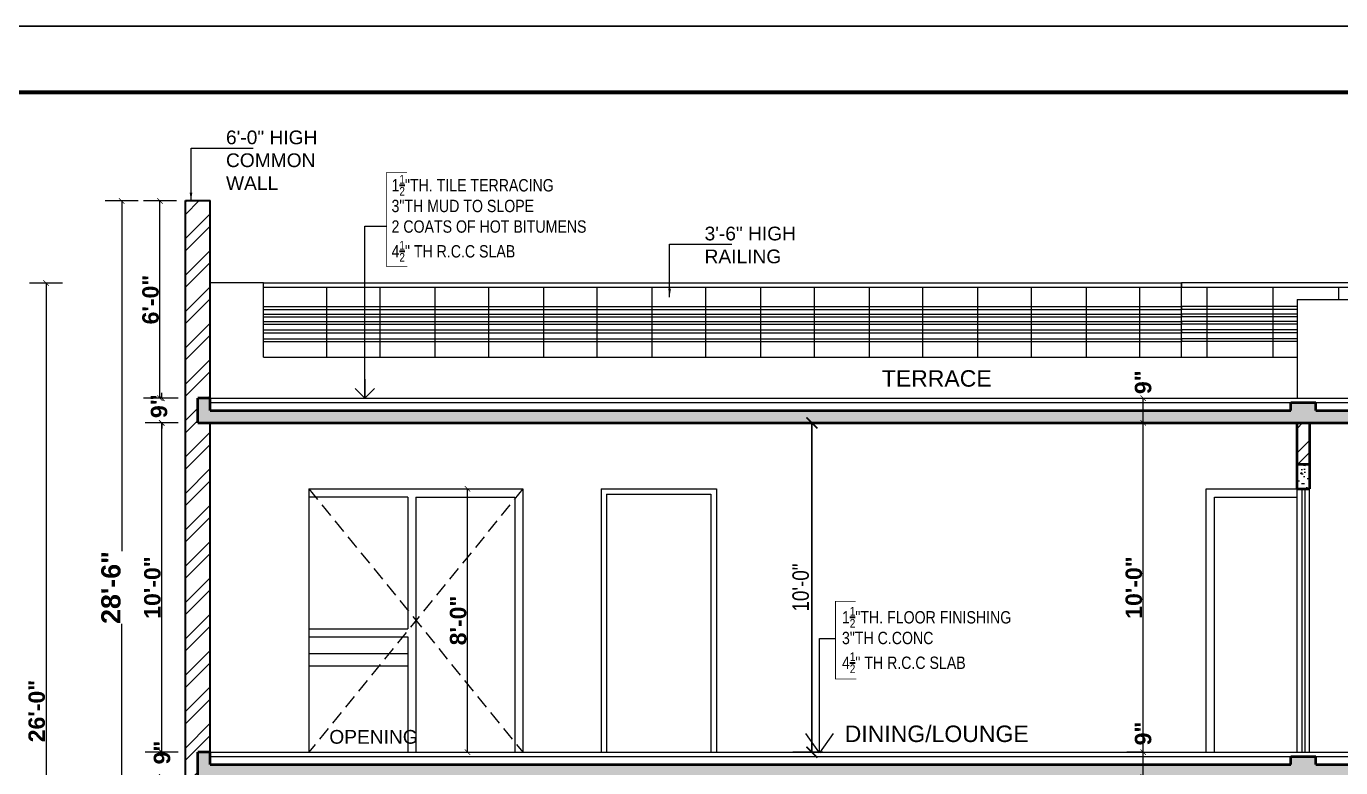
# Model space of a CAD drawing. Header units: feet. Extents: x 18471 to 30550, y -13540 to -11719.
# Drawn here: x 21426 to 21905, y -12119.7 to -11849.5 of the extents above; entities that cross this region are included whole.
import ezdxf

# ---------------------------------------------------------------- set-up
doc = ezdxf.new("R2010")
doc.units = ezdxf.units.FT
doc.header["$MEASUREMENT"] = 0
doc.header["$PDMODE"] = 2
doc.linetypes.add('DASHED', pattern=[0.75, 0.5, -0.25])
doc.layers.get('0').update_dxf_attribs({"lineweight": 30})
doc.layers.add('BLK_1_FLR_1_KITCHEN', color=4, linetype='Continuous', plot=False)
for name, color, linetype, lineweight in [('DIM', 7, 'Continuous', 18), ('DIM 01', 7, 'Continuous', 9), ('DOOR', 32, 'Continuous', 13), ('ELEVATION', 7, 'Continuous', 30), ('Flooring', 160, 'Continuous', 15), ('HATCH', 9, 'Continuous', 20), ('RAILING', 210, 'Continuous', 25), ('SLAB RCC', 1, 'Continuous', 40), ('SPECS', 7, 'Continuous', 13), ('TEXT', 7, 'Continuous', 30), ('WALL', 10, 'Continuous', 30), ('WINDOW', 150, 'Continuous', 20)]:
    doc.layers.add(name, color=color, linetype=linetype, lineweight=lineweight)
doc.styles.add('AR. TEXT 01', font='arialbd.ttf')
doc.styles.add('DIM TEXT', font='GOTHIC.TTF', dxfattribs={"height": 5})
doc.styles.add('PLUMBING', font='gbeitc.shx', dxfattribs={"height": 550})
doc.styles.get("Standard").update_dxf_attribs({"font": 'ARIALN.TTF'})
doc.styles.add('TEXT', font='arial.ttf', dxfattribs={"height": 5})
doc.dimstyles.new('DIM 50', dxfattribs={"dimtxt": 6, "dimasz": 3, "dimexe": 6, "dimexo": 4, "dimgap": 0.3125, "dimtad": 1, "dimzin": 3, "dimdsep": 46, "dimlunit": 4, "dimtxsty": 'AR. TEXT 01', "dimblk": 'DOT', "dimcen": 0.09, "dimclrd": 5, "dimclre": 5, "dimclrt": 5, "dimazin": 0, "dimtfac": 0.8, "dimtofl": 0, "dimtmove": 1, "dimatfit": 3, "dimfxl": 6, "dimfxlon": 1, "dimfrac": 1, "dimtolj": 1, "dimtzin": 0, "dimlwd": -1, "dimlwe": -1, "dimarcsym": 1})
doc.dimstyles.new('DIM STYLE', dxfattribs={"dimtxt": 5, "dimasz": 3, "dimexe": 0, "dimexo": 0, "dimgap": 1.5, "dimtad": 1, "dimdec": 4, "dimzin": 3, "dimdsep": 46, "dimlunit": 4, "dimtxsty": 'DIM TEXT', "dimblk": 'ARCHTICK', "dimcen": 0, "dimdle": 1, "dimclrd": 256, "dimclre": 253, "dimclrt": 256, "dimadec": 0, "dimazin": 0, "dimtfac": 0.75, "dimtdec": 4, "dimtofl": 0, "dimtmove": 1, "dimatfit": 3, "dimfxl": 1, "dimfrac": 1, "dimtolj": 1, "dimtzin": 0, "dimlwd": -1, "dimlwe": -1, "dimarcsym": 0})
doc.dimstyles.get("Standard").update_dxf_attribs({"dimtxt": 6, "dimasz": 4, "dimexe": 4, "dimexo": 4, "dimgap": 1, "dimtad": 1, "dimdec": 1, "dimzin": 3, "dimdsep": 46, "dimlunit": 4, "dimtxsty": 'Standard', "dimblk": 'ARCHTICK', "dimcen": 0.09, "dimadec": 0, "dimazin": 0, "dimtfac": 1.005, "dimtdec": 1, "dimtofl": 0, "dimtmove": 2, "dimatfit": 3, "dimfxl": 4, "dimfxlon": 1, "dimtolj": 1, "dimtzin": 0, "dimarcsym": 0})
doc.dimstyles.new('STANDARD$7', dxfattribs={"dimtxt": 400, "dimasz": 400, "dimexe": 50, "dimexo": 0, "dimgap": 100, "dimtad": 0, "dimdec": 0, "dimzin": 0, "dimdsep": 46, "dimtxsty": 'PLUMBING', "dimcen": 0, "dimdle": 50, "dimse1": 1, "dimse2": 1, "dimclrd": 256, "dimclre": 63, "dimclrt": 256, "dimadec": 0, "dimazin": 0, "dimtfac": 1, "dimtdec": 0, "dimtofl": 0, "dimtmove": 0, "dimatfit": 3, "dimldrblk": 'OPEN90', "dimfxl": 1, "dimtolj": 1, "dimtzin": 0, "dimlwd": -1, "dimlwe": -1, "dimarcsym": 0})
pattern_1 = [(50, (-54227.9413, 64141.6144), (7.17260183, -0.62752135), [0.75, -8.25]), (355, (-54227.941, 64141.6144), (-1.38751334, 7.52192134), [0.6, -6.6]), (100.4514445, (-54227.3436, 64141.562), (5.78508847, 6.8943999), [0.6374019, -7.0114211]), (46.1842, (-54227.941, 64143.614), (10.6724133, -1.6551928), [1.125, -12.375]), (96.635635, (-54227.052, 64143.476), (9.3466195, 9.741186), [0.9561034, -10.5171376]), (351.184164, (-54227.941, 64143.614), (9.3466195, 9.741186), [0.9, -9.9]), (21, (-54226.9413, 64143.1144), (5.96907052, -4.0261889), [0.75, -8.25]), (326, (-54226.941, 64143.1144), (2.4331533, 7.25150045), [0.6, -6.6]), (71.451445, (-54226.444, 64142.779), (8.40222377, 3.22531153), [0.6374019, -7.0114211]), (37.5, (-54227.9413, 64141.6144), (0.121598553, 3.32893854), [0, -6.52, 0, -6.7, 0, -6.625]), (7.5, (-54227.9413, 64141.6144), (2.63069537, 3.94411712), [0, -3.82, 0, -6.37, 0, -2.525]), (327.5, (-54230.1713, 64141.6144), (5.33822436, -0.22554872), [0, -2.5, 0, -7.8, 0, -10.35]), (317.5, (-54231.1713, 64141.6144), (5.8318617, 1.00104982), [0, -3.25, 0, -5.18, 0, -7.35])]

# ---------------------------------------------------------------- blocks, each defined once
blk = doc.blocks.new('_ArchTick')
at = {"color": 0, "linetype": 'ByBlock', "const_width": 0.15}
blk.add_lwpolyline([(-0.5, -0.5), (0.5, 0.5)], dxfattribs=at)
blk = doc.blocks.new('*D128')
at = {"layer": 'Defpoints', "color": 0, "transparency": 16777216}
for p in [(21391.48, -11943.07), (21411.16, -12255.07), (21433.22, -12255.07)]:
    blk.add_point(p, dxfattribs=at)
at = {"layer": 'DIM 01', "ltscale": 5, "transparency": 16777216}
for p, q in [((21427.22, -11943.07), (21439.22, -11943.07)), ((21433.22, -11943.07), (21433.22, -12255.07)), ((21427.22, -12255.07), (21439.22, -12255.07))]:
    blk.add_line(p, q, dxfattribs=at)
at = {"layer": 'DIM 01', "transparency": 16777216, "xscale": 2, "yscale": 2, "zscale": 2}
for p, rotation in [((21433.22, -11943.07), 90), ((21433.22, -12255.07), 270)]:
    blk.add_blockref('_ArchTick', p, dxfattribs=dict(at, rotation=rotation))
at = {"layer": 'DIM 01', "transparency": 16777216, "insert": (21429.85, -12099.07), "char_height": 6, "attachment_point": 5, "rotation": 90, "style": 'AR. TEXT 01'}
blk.add_mtext('\\A1;26\'-0"', dxfattribs=at)
blk = doc.blocks.new('*D336')
at = {"layer": 'Defpoints', "color": 0, "ltscale": 5, "transparency": 16777216}
for p in [(21475.39, -12114.07), (21499.99, -12114.07), (21499.99, -12123.07)]:
    blk.add_point(p, dxfattribs=at)
at = {"layer": 'DIM 01', "ltscale": 5, "transparency": 16777216}
for p, q in [((21475.39, -12114.07), (21475.39, -12112.07)), ((21481.39, -12114.07), (21469.39, -12114.07)), ((21481.39, -12123.07), (21469.39, -12123.07)), ((21475.39, -12123.07), (21475.39, -12125.07))]:
    blk.add_line(p, q, dxfattribs=at)
at = {"layer": 'DIM 01', "ltscale": 5, "transparency": 16777216, "xscale": 2, "yscale": 2, "zscale": 2}
for p, rotation in [((21475.39, -12114.07), 270), ((21475.39, -12123.07), 90)]:
    blk.add_blockref('_ArchTick', p, dxfattribs=dict(at, rotation=rotation))
at = {"layer": 'DIM 01', "ltscale": 5, "transparency": 16777216, "insert": (21475.5, -12114.19), "char_height": 6, "attachment_point": 5, "rotation": 90, "style": 'AR. TEXT 01'}
blk.add_mtext('\\A1;9"', dxfattribs=at)
blk = doc.blocks.new('*D337')
at = {"layer": 'Defpoints', "color": 0, "ltscale": 5, "transparency": 16777216}
for p in [(21475.39, -11994.07), (21499.99, -11994.07), (21499.99, -12114.07)]:
    blk.add_point(p, dxfattribs=at)
at = {"layer": 'DIM 01', "ltscale": 5, "transparency": 16777216}
for p, q in [((21481.39, -11994.07), (21469.39, -11994.07)), ((21475.39, -12114.07), (21475.39, -11994.07)), ((21481.39, -12114.07), (21469.39, -12114.07))]:
    blk.add_line(p, q, dxfattribs=at)
at = {"layer": 'DIM 01', "ltscale": 5, "transparency": 16777216, "xscale": 2, "yscale": 2, "zscale": 2}
for p, rotation in [((21475.39, -11994.07), 90), ((21475.39, -12114.07), 270)]:
    blk.add_blockref('_ArchTick', p, dxfattribs=dict(at, rotation=rotation))
at = {"layer": 'DIM 01', "ltscale": 5, "transparency": 16777216, "insert": (21472.01, -12054.07), "char_height": 6, "attachment_point": 5, "rotation": 90, "style": 'AR. TEXT 01'}
blk.add_mtext('\\A1;10\'-0"', dxfattribs=at)
blk = doc.blocks.new('*D338')
at = {"layer": 'Defpoints', "color": 0, "ltscale": 5, "transparency": 16777216}
for p in [(21475.39, -11985.07), (21499.99, -11985.07), (21499.99, -11994.07)]:
    blk.add_point(p, dxfattribs=at)
at = {"layer": 'DIM 01', "ltscale": 5, "transparency": 16777216}
for p, q in [((21481.39, -11985.07), (21469.39, -11985.07)), ((21475.39, -11985.07), (21475.39, -11983.07)), ((21481.39, -11994.07), (21469.39, -11994.07)), ((21475.39, -11994.07), (21475.39, -11996.07))]:
    blk.add_line(p, q, dxfattribs=at)
at = {"layer": 'DIM 01', "ltscale": 5, "transparency": 16777216, "xscale": 2, "yscale": 2, "zscale": 2}
for p, rotation in [((21475.39, -11985.07), 270), ((21475.39, -11994.07), 90)]:
    blk.add_blockref('_ArchTick', p, dxfattribs=dict(at, rotation=rotation))
at = {"layer": 'DIM 01', "ltscale": 5, "transparency": 16777216, "insert": (21474.43, -11987.98), "char_height": 6, "attachment_point": 5, "rotation": 90, "style": 'AR. TEXT 01'}
blk.add_mtext('\\A1;9"', dxfattribs=at)
blk = doc.blocks.new('*D339')
at = {"layer": 'Defpoints', "color": 0, "ltscale": 5, "transparency": 16777216}
for p in [(21499.99, -11913.19), (21460.79, -12255.07), (21499.99, -12255.07)]:
    blk.add_point(p, dxfattribs=at)
at = {"layer": 'DIM 01', "ltscale": 5, "transparency": 16777216}
for p, q in [((21466.79, -11913.19), (21454.79, -11913.19)), ((21460.79, -11913.19), (21460.79, -12040.86)), ((21460.79, -12255.07), (21460.79, -12067.29)), ((21466.79, -12255.07), (21454.79, -12255.07))]:
    blk.add_line(p, q, dxfattribs=at)
at = {"layer": 'DIM 01', "ltscale": 5, "transparency": 16777216, "xscale": 2, "yscale": 2, "zscale": 2}
for p, rotation in [((21460.79, -11913.19), 90), ((21460.79, -12255.07), 270)]:
    blk.add_blockref('_ArchTick', p, dxfattribs=dict(at, rotation=rotation))
at = {"layer": 'DIM 01', "ltscale": 5, "transparency": 16777216, "insert": (21456.9, -12054.07), "char_height": 7, "attachment_point": 5, "rotation": 90, "style": 'AR. TEXT 01'}
blk.add_mtext('\\A1;28\'-6"', dxfattribs=at)
blk = doc.blocks.new('*D341')
at = {"layer": 'Defpoints', "color": 0, "ltscale": 5, "transparency": 16777216}
for p in [(21832.99, -12114.07), (21835.18, -12114.07), (21825.11, -12123.07)]:
    blk.add_point(p, dxfattribs=at)
at = {"layer": 'DIM 01', "ltscale": 5, "transparency": 16777216}
for p, q in [((21832.99, -12114.07), (21826.99, -12114.07)), ((21832.99, -12123.07), (21832.99, -12114.07)), ((21829.11, -12123.07), (21838.99, -12123.07))]:
    blk.add_line(p, q, dxfattribs=at)
at = {"layer": 'DIM 01', "ltscale": 5, "transparency": 16777216, "xscale": 2, "yscale": 2, "zscale": 2}
for p, rotation in [((21832.99, -12114.07), 90), ((21832.99, -12123.07), 270)]:
    blk.add_blockref('_ArchTick', p, dxfattribs=dict(at, rotation=rotation))
at = {"layer": 'DIM 01', "ltscale": 5, "transparency": 16777216, "insert": (21832.99, -12107.25), "char_height": 6, "attachment_point": 5, "rotation": 90, "style": 'AR. TEXT 01'}
blk.add_mtext('\\A1;9"', dxfattribs=at)
blk = doc.blocks.new('*D342')
at = {"layer": 'Defpoints', "color": 0, "ltscale": 5, "transparency": 16777216}
for p in [(21832.99, -11994.07), (21832.99, -11994.07), (21835.18, -12114.07)]:
    blk.add_point(p, dxfattribs=at)
at = {"layer": 'DIM 01', "ltscale": 5, "transparency": 16777216}
for p, q in [((21832.99, -11994.07), (21838.99, -11994.07)), ((21832.99, -12114.07), (21832.99, -11994.07)), ((21832.99, -12114.07), (21826.99, -12114.07))]:
    blk.add_line(p, q, dxfattribs=at)
at = {"layer": 'DIM 01', "ltscale": 5, "transparency": 16777216, "xscale": 2, "yscale": 2, "zscale": 2}
for p, rotation in [((21832.99, -11994.07), 90), ((21832.99, -12114.07), 270)]:
    blk.add_blockref('_ArchTick', p, dxfattribs=dict(at, rotation=rotation))
at = {"layer": 'DIM 01', "ltscale": 5, "transparency": 16777216, "insert": (21829.61, -12054.07), "char_height": 6, "attachment_point": 5, "rotation": 90, "style": 'AR. TEXT 01'}
blk.add_mtext('\\A1;10\'-0"', dxfattribs=at)
blk = doc.blocks.new('*D343')
at = {"layer": 'Defpoints', "color": 0, "ltscale": 5, "transparency": 16777216}
for p in [(21832.99, -11985.07), (21832.99, -11985.07), (21832.99, -11994.07)]:
    blk.add_point(p, dxfattribs=at)
at = {"layer": 'DIM 01', "ltscale": 5, "transparency": 16777216}
for p, q in [((21832.99, -11985.07), (21838.99, -11985.07)), ((21832.99, -11994.07), (21832.99, -11985.07)), ((21832.99, -11994.07), (21838.99, -11994.07))]:
    blk.add_line(p, q, dxfattribs=at)
at = {"layer": 'DIM 01', "ltscale": 5, "transparency": 16777216, "xscale": 2, "yscale": 2, "zscale": 2}
for p, rotation in [((21832.99, -11985.07), 90), ((21832.99, -11994.07), 270)]:
    blk.add_blockref('_ArchTick', p, dxfattribs=dict(at, rotation=rotation))
at = {"layer": 'DIM 01', "ltscale": 5, "transparency": 16777216, "insert": (21832.99, -11979.24), "char_height": 6, "attachment_point": 5, "rotation": 90, "style": 'AR. TEXT 01'}
blk.add_mtext('\\A1;9"', dxfattribs=at)
blk = doc.blocks.new('*D344')
at = {"layer": 'Defpoints', "color": 0, "ltscale": 5, "transparency": 16777216}
for p in [(21474.71, -11913.19), (21495.49, -11913.19), (21480.78, -11985.07)]:
    blk.add_point(p, dxfattribs=at)
at = {"layer": 'DIM 01', "ltscale": 5, "transparency": 16777216}
for p, q in [((21480.71, -11913.19), (21468.71, -11913.19)), ((21474.71, -11985.07), (21474.71, -11913.19)), ((21476.78, -11985.07), (21468.71, -11985.07))]:
    blk.add_line(p, q, dxfattribs=at)
at = {"layer": 'DIM 01', "ltscale": 5, "transparency": 16777216, "xscale": 2, "yscale": 2, "zscale": 2}
for p, rotation in [((21474.71, -11913.19), 90), ((21474.71, -11985.07), 270)]:
    blk.add_blockref('_ArchTick', p, dxfattribs=dict(at, rotation=rotation))
at = {"layer": 'DIM 01', "ltscale": 5, "transparency": 16777216, "insert": (21471.33, -11949.13), "char_height": 6, "attachment_point": 5, "rotation": 90, "style": 'AR. TEXT 01'}
blk.add_mtext('\\A1;6\'-0"', dxfattribs=at)
blk = doc.blocks.new('*D353')
at = {"layer": 'Defpoints', "color": 0, "ltscale": 5, "transparency": 16777216}
for p in [(21578.13, -12018.07), (21586.79, -12018.07), (21578.13, -12114.07)]:
    blk.add_point(p, dxfattribs=at)
at = {"layer": 'DIM 01', "ltscale": 5, "transparency": 16777216}
for p, q in [((21582.13, -12018.07), (21592.79, -12018.07)), ((21586.79, -12114.07), (21586.79, -12018.07)), ((21582.13, -12114.07), (21592.79, -12114.07))]:
    blk.add_line(p, q, dxfattribs=at)
at = {"layer": 'DIM 01', "ltscale": 5, "transparency": 16777216, "xscale": 2, "yscale": 2, "zscale": 2}
for p, rotation in [((21586.79, -12018.07), 90), ((21586.79, -12114.07), 270)]:
    blk.add_blockref('_ArchTick', p, dxfattribs=dict(at, rotation=rotation))
at = {"layer": 'DIM 01', "ltscale": 5, "transparency": 16777216, "insert": (21583.41, -12066.07), "char_height": 6, "attachment_point": 5, "rotation": 90, "style": 'AR. TEXT 01'}
blk.add_mtext('\\A1;8\'-0"', dxfattribs=at)
blk = doc.blocks.new('_Open90')
at = {"color": 0, "linetype": 'ByBlock', "lineweight": -2}
for p, q in [((0, 0), (-1, 0)), ((-0.5, 0.5), (0, 0)), ((0, 0), (-0.5, -0.5))]:
    blk.add_line(p, q, dxfattribs=at)
blk = doc.blocks.new('*D399')
at = {"layer": 'BLK_1_FLR_1_KITCHEN', "color": 0, "lineweight": -2, "transparency": 16777216}
for p, q in [((21705.28, -11994.07), (21716.28, -11994.07)), ((21712.28, -12114.07), (21712.28, -11994.07)), ((21705.28, -12114.07), (21716.28, -12114.07))]:
    blk.add_line(p, q, dxfattribs=at)
at = {"layer": 'Defpoints', "color": 0, "transparency": 16777216}
for p in [(21697.03, -11994.07), (21712.28, -11994.07), (21697.03, -12114.07)]:
    blk.add_point(p, dxfattribs=at)
at = {"layer": 'BLK_1_FLR_1_KITCHEN', "color": 0, "lineweight": -2, "transparency": 16777216, "xscale": 4, "yscale": 4, "zscale": 4}
for p, rotation in [((21712.28, -11994.07), 90), ((21712.28, -12114.07), 270)]:
    blk.add_blockref('_ArchTick', p, dxfattribs=dict(at, rotation=rotation))
at = {"layer": 'BLK_1_FLR_1_KITCHEN', "color": 0, "transparency": 16777216, "insert": (21708.21, -12054.07), "char_height": 6, "attachment_point": 5, "rotation": 90}
blk.add_mtext('\\A1;10\'-0"', dxfattribs=at)

msp = doc.modelspace()

# ---------------------------------------------------------------- hatches: boundary and pattern name
at = {"layer": 'HATCH', "ltscale": 25}
h = msp.add_hatch(dxfattribs=at)
h.set_pattern_fill('ANSI32', color=256, scale=25, style=0)
h.set_pattern_definition([(45, (-54227.941, 64141.614), (-6.6291261, 6.6291261), []), (45, (-54223.522, 64141.614), (-6.6291261, 6.6291261), [])])
edge = h.paths.add_edge_path()
edge.add_line((21483.993, -11913.074), (21492.993, -11913.074))
edge.add_line((21492.993, -11913.074), (21492.993, -11985.074))
edge.add_line((21492.993, -11985.074), (21488.493, -11985.074))
edge.add_line((21488.493, -11985.074), (21488.493, -11994.074))
edge.add_line((21488.493, -11994.074), (21492.993, -11994.074))
edge.add_line((21492.993, -11994.074), (21492.993, -12114.074))
edge.add_line((21492.993, -12114.074), (21488.493, -12114.074))
edge.add_line((21488.493, -12114.074), (21488.493, -12123.074))
edge.add_line((21488.493, -12123.074), (21492.993, -12123.074))
edge.add_line((21492.993, -12123.074), (21492.993, -12243.074))
edge.add_line((21492.993, -12243.074), (21483.993, -12243.074))
edge.add_line((21483.993, -12243.074), (21483.993, -11912.952))
at = {"layer": 'HATCH', "ltscale": 20}
h = msp.add_hatch(dxfattribs=at)
h.set_pattern_fill('AR-CONC', color=256, style=0)
h.set_pattern_definition(pattern_1)
h.paths.add_polyline_path([(21488.493, -11994.074), (21488.493, -11985.074), (21492.993, -11985.074), (21492.993, -11989.574), (21886.841, -11989.574), (21886.841, -11986.574), (21895.841, -11986.574), (21895.841, -11989.574), (22068.993, -11989.574), (22068.993, -11985.074), (22073.503, -11985.074), (22073.503, -11994.074)])
at = {"layer": 'HATCH', "ltscale": 25}
h = msp.add_hatch(dxfattribs=at)
h.set_pattern_fill('ANSI32', color=256, scale=25, style=0)
h.set_pattern_definition([(45, (7198.74, 21989.028), (-6.629126, 6.629126), []), (45, (7203.16, 21989.028), (-6.629126, 6.629126), [])])
h.paths.add_polyline_path([(21893.591, -11994.074), (21889.091, -11994.074), (21889.091, -12009.074), (21893.591, -12009.074)])
at = {"layer": 'HATCH'}
h = msp.add_hatch(dxfattribs=at)
h.set_pattern_fill('AR-CONC', color=256, scale=0.8, style=0)
h.set_pattern_definition([(50, (7198.7404, 22112.0283), (5.73808146, -0.5020171), [0.6, -6.6]), (355, (7198.7404, 22112.0283), (-1.1100107, 6.0175371), [0.48, -5.28]), (100.4514, (7199.2186, 22111.9865), (4.62807505, 5.5155163), [0.5099215, -5.6091369]), (46.1842, (7198.7404, 22113.628), (8.5379284, -1.3241521), [0.9, -9.9]), (96.6356, (7199.452, 22113.518), (7.4773016, 7.792943), [0.7648823, -8.413704]), (351.1842, (7198.74, 22113.628), (7.4772956, 7.7929488), [0.72, -7.92]), (21, (7199.5404, 22113.2283), (4.7752564, -3.2209511), [0.6, -6.6]), (326, (7199.5404, 22113.2283), (1.9465227, 5.8012004), [0.48, -5.28]), (71.4514, (7199.9384, 22112.96), (6.721781, 2.580244), [0.5099215, -5.6091369]), (37.5, (7198.7404, 22112.0283), (0.09727884, 2.66315083), [0, -5.216, 0, -5.36, 0, -5.3]), (7.5, (7198.7404, 22112.0283), (2.1045563, 3.1552937), [0, -3.056, 0, -5.096, 0, -2.02]), (327.5, (7196.9564, 22112.0283), (4.27057949, -0.18043897), [0, -2, 0, -6.24, 0, -8.28]), (317.5, (7196.1564, 22112.0283), (4.66548935, 0.80083986), [0, -2.6, 0, -4.144, 0, -5.88])])
h.paths.add_polyline_path([(21893.591, -12009.074), (21889.091, -12009.074), (21889.091, -12018.074), (21893.591, -12018.074)])
at = {"layer": 'HATCH', "ltscale": 20}
h = msp.add_hatch(dxfattribs=at)
h.set_pattern_fill('AR-CONC', color=256, style=0)
h.set_pattern_definition(pattern_1)
h.paths.add_polyline_path([(21488.493, -12123.074), (21488.493, -12114.074), (21492.993, -12114.074), (21492.993, -12118.574), (21886.841, -12118.574), (21886.841, -12115.574), (21895.841, -12115.574), (21895.841, -12118.574), (21990.993, -12118.574), (21990.993, -12114.074), (21999.993, -12114.074), (21999.993, -12121.252), (22009.993, -12121.252), (22009.993, -12128.418), (22019.993, -12128.418), (22019.993, -12135.584), (22029.993, -12135.584), (22029.993, -12142.75), (22073.493, -12142.75), (22073.493, -12147.25), (22028.528, -12147.25), (21995.315, -12123.074)])

# ---------------------------------------------------------------- linework, layer by layer
at = {"color": 3, "lineweight": 25}
msp.add_line((20520.543, -11849.532), (22380.543, -11849.532), dxfattribs=at)
at = {"layer": 'DIM', "const_width": 0.25}
for points in [[(21564.723, -11902.745), (21557.32, -11902.745), (21557.32, -11937.181), (21564.873, -11937.181)], [(21728.285, -12059.122), (21720.882, -12059.122), (21720.882, -12087.412), (21728.435, -12087.412)]]:
    msp.add_lwpolyline(points, dxfattribs=at)
at = {"layer": 'DOOR', "lineweight": 0}
for p, q in [((21564.993, -12021.074), (21528.993, -12021.074)), ((21564.993, -12021.074), (21564.993, -12069.074)), ((21567.993, -12021.074), (21603.993, -12021.074)), ((21567.993, -12021.074), (21567.993, -12114.074)), ((21603.993, -12021.074), (21603.993, -12114.074)), ((21606.993, -12020.074), (21606.993, -12025.074)), ((21606.993, -12027.074), (21606.993, -12067.074)), ((21528.993, -12069.074), (21564.993, -12069.074)), ((21606.993, -12069.074), (21606.993, -12114.074)), ((21528.993, -12072.074), (21564.993, -12072.074)), ((21564.993, -12072.074), (21564.993, -12114.074))]:
    msp.add_line(p, q, dxfattribs=at)
at = {"layer": 'DOOR'}
for p, q in [((21635.493, -12018.074), (21677.493, -12018.074)), ((21635.493, -12018.074), (21635.493, -12114.074)), ((21637.493, -12020.074), (21675.493, -12020.074)), ((21637.493, -12020.074), (21637.493, -12114.074)), ((21675.493, -12020.074), (21675.493, -12114.074)), ((21677.493, -12018.074), (21677.493, -12114.074)), ((21858.993, -12114.074), (21858.993, -12021.074)), ((21858.993, -12021.074), (21889.091, -12021.074)), ((21889.091, -12114.074), (21889.091, -12018.074)), ((21890.841, -12018.074), (21890.841, -12114.074)), ((21891.841, -12018.074), (21891.841, -12114.074)), ((21893.591, -12114.074), (21893.591, -12018.074))]:
    msp.add_line(p, q, dxfattribs=at)
msp.add_lwpolyline([(21855.993, -12114.074), (21855.993, -12018.074), (21889.091, -12018.074)], dxfattribs=at)
at = {"layer": 'ELEVATION', "lineweight": 0, "ltscale": 5}
msp.add_line((21512.493, -11943.074), (21492.993, -11943.074), dxfattribs=at)
at = {"layer": 'ELEVATION', "lineweight": 5, "ltscale": 5}
for p, q in [((21846.993, -11951.699), (21846.993, -11952.699)), ((21846.993, -11954.446), (21846.993, -11955.446)), ((21846.993, -11957.105), (21846.993, -11958.105)), ((21846.993, -11960.198), (21846.993, -11961.198)), ((21846.993, -11963.407), (21846.993, -11964.407))]:
    msp.add_line(p, q, dxfattribs=at)
at = {"layer": 'Flooring'}
for p, q in [((21492.993, -11985.074), (22068.993, -11985.074)), ((21492.993, -11986.574), (21886.841, -11986.574)), ((21895.841, -11986.574), (22068.993, -11986.574)), ((21528.993, -12078.074), (21564.993, -12078.074)), ((21528.993, -12082.574), (21564.993, -12082.574)), ((21492.993, -12114.074), (21889.091, -12114.074)), ((21492.993, -12115.574), (21886.841, -12115.574)), ((21893.591, -12114.074), (21990.993, -12114.074)), ((21895.841, -12115.574), (21990.993, -12115.574))]:
    msp.add_line(p, q, dxfattribs=at)
at = {"layer": 'HATCH'}
msp.add_line((21889.091, -12114.074), (21893.591, -12114.074), dxfattribs=at)
at = {"layer": 'RAILING', "lineweight": 0}
for p, q in [((21512.493, -11970.149), (21512.493, -11943.074)), ((21512.493, -11943.074), (21846.993, -11943.074)), ((21512.493, -11944.649), (21846.993, -11944.649)), ((21535.391, -11944.649), (21535.391, -11970.149)), ((21554.891, -11944.649), (21554.891, -11970.149)), ((21574.933, -11944.649), (21574.933, -11970.149)), ((21594.433, -11944.649), (21594.433, -11970.149)), ((21614.476, -11944.649), (21614.476, -11970.149)), ((21633.976, -11944.649), (21633.976, -11970.149)), ((21654.018, -11944.649), (21654.018, -11970.149)), ((21673.518, -11944.649), (21673.518, -11970.149)), ((21693.561, -11944.649), (21693.561, -11970.149)), ((21713.061, -11944.649), (21713.061, -11970.149)), ((21733.103, -11944.649), (21733.103, -11970.149)), ((21752.603, -11944.649), (21752.603, -11970.149)), ((21772.646, -11944.649), (21772.646, -11970.149)), ((21792.146, -11944.649), (21792.146, -11970.149)), ((21812.188, -11944.649), (21812.188, -11970.149)), ((21831.688, -11944.649), (21831.688, -11970.149)), ((21512.493, -11952.699), (21512.493, -11951.699)), ((21512.493, -11951.699), (21846.993, -11951.699)), ((21512.493, -11952.699), (21846.993, -11952.699)), ((21512.493, -11955.446), (21512.493, -11954.446)), ((21512.493, -11954.446), (21846.993, -11954.446)), ((21512.493, -11955.446), (21846.993, -11955.446)), ((21512.493, -11958.105), (21512.493, -11957.105)), ((21512.493, -11957.105), (21846.993, -11957.105)), ((21512.493, -11958.105), (21846.993, -11958.105)), ((21512.493, -11961.198), (21512.493, -11960.198)), ((21512.493, -11960.198), (21846.993, -11960.198)), ((21512.493, -11961.198), (21846.993, -11961.198)), ((21512.493, -11964.407), (21512.493, -11963.407)), ((21512.493, -11963.407), (21846.993, -11963.407)), ((21512.493, -11964.407), (21846.993, -11964.407)), ((21512.493, -11970.149), (21846.993, -11970.149))]:
    msp.add_line(p, q, dxfattribs=at)
at = {"layer": 'RAILING', "lineweight": 5}
for p, q in [((21846.993, -11970.149), (21846.993, -11943.074)), ((22053.993, -11943.074), (21846.993, -11943.074)), ((21846.993, -11943.074), (21846.993, -11944.649)), ((21846.993, -11944.649), (22053.993, -11944.649)), ((21856.21, -11944.649), (21856.21, -11970.149)), ((21880.21, -11944.649), (21880.21, -11970.149)), ((21904.21, -11944.649), (21904.21, -11949.074)), ((21846.993, -11952.699), (21846.993, -11951.699)), ((21889.091, -11951.699), (21846.993, -11951.699)), ((21889.091, -11952.699), (21846.993, -11952.699)), ((21846.993, -11955.446), (21846.993, -11954.446)), ((21889.091, -11954.446), (21846.993, -11954.446)), ((21889.091, -11955.446), (21846.993, -11955.446)), ((21846.993, -11958.105), (21846.993, -11957.105)), ((21889.091, -11957.105), (21846.993, -11957.105)), ((21889.091, -11958.105), (21846.993, -11958.105)), ((21846.993, -11961.198), (21846.993, -11960.198)), ((21889.091, -11960.198), (21846.993, -11960.198)), ((21889.091, -11961.198), (21846.993, -11961.198)), ((21846.993, -11964.407), (21846.993, -11963.407)), ((21889.091, -11963.407), (21846.993, -11963.407)), ((21889.091, -11964.407), (21846.993, -11964.407)), ((21846.993, -11970.149), (21889.091, -11970.149))]:
    msp.add_line(p, q, dxfattribs=at)
at = {"layer": 'SLAB RCC'}
for p, q in [((21488.493, -11994.074), (21488.493, -11985.074)), ((21492.993, -11985.074), (21488.493, -11985.074)), ((21492.993, -11989.574), (21492.993, -11985.074)), ((21886.841, -11989.574), (21886.841, -11986.574)), ((21886.841, -11986.574), (21895.841, -11986.574)), ((21895.841, -11989.574), (21895.841, -11986.574)), ((21492.993, -11989.574), (21886.841, -11989.574)), ((21895.841, -11989.574), (22068.993, -11989.574)), ((21488.493, -11994.074), (21889.091, -11994.074)), ((21889.091, -11994.074), (22073.503, -11994.074)), ((21889.091, -12018.074), (21889.091, -11994.074)), ((21893.591, -11994.074), (21893.591, -12018.074)), ((21889.091, -12009.074), (21893.591, -12009.074)), ((21889.091, -12018.074), (21893.591, -12018.074)), ((21488.493, -12123.074), (21488.493, -12114.074)), ((21492.993, -12114.074), (21488.493, -12114.074)), ((21492.993, -12118.574), (21492.993, -12114.074)), ((21886.841, -12118.574), (21886.841, -12115.574)), ((21886.841, -12115.574), (21895.841, -12115.574)), ((21895.841, -12118.574), (21895.841, -12115.574)), ((21492.993, -12118.574), (21886.841, -12118.574)), ((21895.841, -12118.574), (21990.993, -12118.574))]:
    msp.add_line(p, q, dxfattribs=at)
at = {"layer": 'WALL', "color": 35, "linetype": 'Continuous', "lineweight": 60}
msp.add_line((20544.543, -11873.532), (22356.543, -11873.532), dxfattribs=at)
at = {"layer": 'WALL'}
for p, q in [((21483.993, -12255.074), (21483.993, -11913.074)), ((21483.993, -11913.074), (21492.993, -11913.074)), ((21492.993, -11985.074), (21492.993, -11913.074)), ((21492.993, -12114.074), (21492.993, -11994.074))]:
    msp.add_line(p, q, dxfattribs=at)
at = {"layer": 'WALL', "lineweight": 9}
for q in [(21960.993, -11949.074), (21889.091, -11985.074)]:
    msp.add_line((21889.091, -11949.074), q, dxfattribs=at)
at = {"layer": 'WALL', "lineweight": 15}
for p, q in [((21528.993, -12018.074), (21606.993, -12018.074)), ((21606.993, -12018.074), (21606.993, -12114.074))]:
    msp.add_line(p, q, dxfattribs=at)
at = {"layer": 'WALL', "lineweight": 13}
msp.add_line((21528.993, -12018.074), (21528.993, -12114.074), dxfattribs=at)
at = {"layer": 'WALL', "linetype": 'DASHED', "lineweight": 5, "ltscale": 10}
for p, q in [((21606.993, -12018.074), (21528.993, -12114.074)), ((21528.993, -12018.074), (21606.993, -12114.074))]:
    msp.add_line(p, q, dxfattribs=at)
at = {"layer": 'WINDOW', "lineweight": 15}
for p, q in [((21606.993, -12020.074), (21606.993, -12020.074)), ((21606.993, -12025.074), (21606.993, -12025.074)), ((21606.993, -12027.074), (21606.993, -12027.074))]:
    msp.add_line(p, q, dxfattribs=at)
at = {"layer": 'WINDOW'}
for p, q in [((21606.993, -12067.074), (21606.993, -12067.074)), ((21606.993, -12069.074), (21606.993, -12069.074))]:
    msp.add_line(p, q, dxfattribs=at)

# ---------------------------------------------------------------- texts
at = {"layer": 'TEXT', "attachment_point": 1}
for s, insert, char_height, width in [('{\\fArial|b0|i0|c0|p34;6\'-0" HIGH \\PCOMMON WALL}', (21498.791, -11887.512), 5, 37.04404), ('\\A1;1{\\H0.7x;\\S1/2;}"TH. TILE TERRACING\\P3"TH MUD TO SLOPE\\P2 COATS OF HOT BITUMENS \\P4{\\H0.7x;\\S1/2;}" TH R.C.C SLAB', (21559.111, -11903.692), 4.5, 132.14493), ('{\\fArial|b0|i0|c0|p34;3\'-6" HIGH \\PRAILING}', (21673.173, -11922.552), 5, 37.04404), ('\\A1;1{\\H0.7x;\\S1/2;}"TH. FLOOR FINISHING \\P3"TH C.CONC\\P4{\\H0.7x;\\S1/2;}" TH R.C.C SLAB', (21723.233, -12061.126), 4.5, 83.3143)]:
    msp.add_mtext(s, dxfattribs=dict(at, insert=insert, char_height=char_height, width=width))
at = {"layer": 'TEXT', "attachment_point": 2, "style": 'TEXT'}
for s, insert, char_height, width in [('\\A1;TERRACE', (21757.763, -11974.855), 6, 78.02084), ('\\A1;{\\fArial CYR|b0|i0|c204|p34;OPENING}', (21552.545, -12105.97), 5, 53.21303), ('\\A1;DINING/LOUNGE', (21757.763, -12104.355), 6, 78.02084)]:
    msp.add_mtext(s, dxfattribs=dict(at, insert=insert, char_height=char_height, width=width))

# ---------------------------------------------------------------- dimensions: what is measured, and where the dimension line sits
at = {"layer": 'BLK_1_FLR_1_KITCHEN', "color": 1}
dim = msp.add_linear_dim(base=(21712.276, -11994.074), p1=(21697.028, -12114.074), p2=(21697.028, -11994.074), angle=90, dimstyle='Standard', override={"dimfxl": 7}, dxfattribs=at)
dim.commit()
dim.dimension.update_dxf_attribs({"geometry": '*D399', "text_midpoint": (21708.212, -12054.074)})
at = {"layer": 'DIM 01', "ltscale": 5}
for base, p1, p2, override, picture, middle, dimtype in [((21460.791, -12255.074), (21499.993, -11913.191), (21499.993, -12255.074), {"dimtxt": 7, "dimasz": 2, "dimblk": 'ArchTick', "dimblk1": 'ArchTick', "dimblk2": 'ArchTick', "dimclrd": 256, "dimclre": 256, "dimclrt": 256, "dimtmove": 2}, '*D339', (21456.904, -12054.074), 161), ((21832.987, -11985.074), (21832.987, -11994.074), (21832.987, -11985.074), {"dimtxt": 6, "dimasz": 2, "dimblk": 'ArchTick', "dimblk1": 'ArchTick', "dimblk2": 'ArchTick', "dimclrd": 256, "dimclre": 256, "dimclrt": 256, "dimtmove": 2}, '*D343', (21832.987, -11979.241), 160), ((21475.39, -11985.074), (21499.993, -11994.074), (21499.993, -11985.074), {"dimtxt": 6, "dimasz": 2, "dimblk": 'ArchTick', "dimblk1": 'ArchTick', "dimblk2": 'ArchTick', "dimclrd": 256, "dimclre": 256, "dimclrt": 256, "dimtmove": 2}, '*D338', (21474.427, -11987.975), 160), ((21832.987, -12114.074), (21825.113, -12123.074), (21835.182, -12114.074), {"dimtxt": 6, "dimasz": 2, "dimblk": 'ArchTick', "dimblk1": 'ArchTick', "dimblk2": 'ArchTick', "dimclrd": 256, "dimclre": 256, "dimclrt": 256, "dimtmove": 2}, '*D341', (21832.987, -12107.255), 160), ((21475.39, -12114.074), (21499.993, -12123.074), (21499.993, -12114.074), {"dimtxt": 6, "dimasz": 2, "dimblk": 'ArchTick', "dimblk1": 'ArchTick', "dimblk2": 'ArchTick', "dimclrd": 256, "dimclre": 256, "dimclrt": 256, "dimtmove": 2}, '*D336', (21475.503, -12114.187), 160)]:
    dim = msp.add_linear_dim(base=base, p1=p1, p2=p2, angle=270, dimstyle='DIM 50', override=override, dxfattribs=at)
    dim.commit()
    dim.dimension.update_dxf_attribs({"geometry": picture, "text_midpoint": middle, "dimtype": dimtype})
for base, p1, p2, angle, picture, middle in [((21474.71, -11913.191), (21480.775, -11985.074), (21495.493, -11913.191), 90, '*D344', (21471.334, -11949.133)), ((21433.219, -12255.074), (21391.484, -11943.074), (21411.164, -12255.074), 90, '*D128', (21429.847, -12099.074)), ((21475.39, -11994.074), (21499.993, -12114.074), (21499.993, -11994.074), 270, '*D337', (21472.014, -12054.074)), ((21832.987, -11994.074), (21835.182, -12114.074), (21832.987, -11994.074), 270, '*D342', (21829.611, -12054.074)), ((21586.79, -12018.074), (21578.127, -12114.074), (21578.127, -12018.074), 90, '*D353', (21583.412, -12066.074))]:
    dim = msp.add_linear_dim(base=base, p1=p1, p2=p2, angle=angle, dimstyle='DIM 50', override={"dimtxt": 6, "dimasz": 2, "dimblk": 'ArchTick', "dimblk1": 'ArchTick', "dimblk2": 'ArchTick', "dimclrd": 256, "dimclre": 256, "dimclrt": 256, "dimtmove": 2}, dxfattribs=at)
    dim.commit()
    dim.dimension.update_dxf_attribs({"geometry": picture, "text_midpoint": middle})

# ---------------------------------------------------------------- leaders
at = {"layer": 'DIM'}
for points, override in [([(21549.36, -11985.074), (21549.36, -11922.41), (21557.32, -11922.41)], {"dimtxt": 5, "dimasz": 7, "dimexe": 0, "dimgap": 1.5, "dimdec": 4, "dimtxsty": 'DIM TEXT', "dimdle": 1, "dimclre": 253, "dimtfac": 0.75, "dimtdec": 4, "dimfxl": 18}), ([(21715.059, -12114.237), (21715.059, -12072.688), (21720.882, -12072.688)], {"dimtxt": 5, "dimasz": 7, "dimexe": 0, "dimgap": 1.5, "dimtad": 0, "dimdec": 4, "dimtxsty": 'DIM TEXT', "dimdle": 1, "dimclre": 253, "dimtfac": 0.75, "dimtdec": 4, "dimldrblk": 'Open90', "dimfxl": 18})]:
    msp.add_leader(points, dimstyle='STANDARD$7', override=override, dxfattribs=at)
at = {"layer": 'SPECS'}
for points in [[(21486.044, -11913.148), (21486.044, -11893.925), (21508.667, -11893.925)], [(21660.427, -11948.188), (21660.427, -11928.965), (21683.049, -11928.965)]]:
    msp.add_leader(points, dimstyle='DIM STYLE', override={"dimtad": 0}, dxfattribs=at)

doc.saveas('drawing.dxf')
